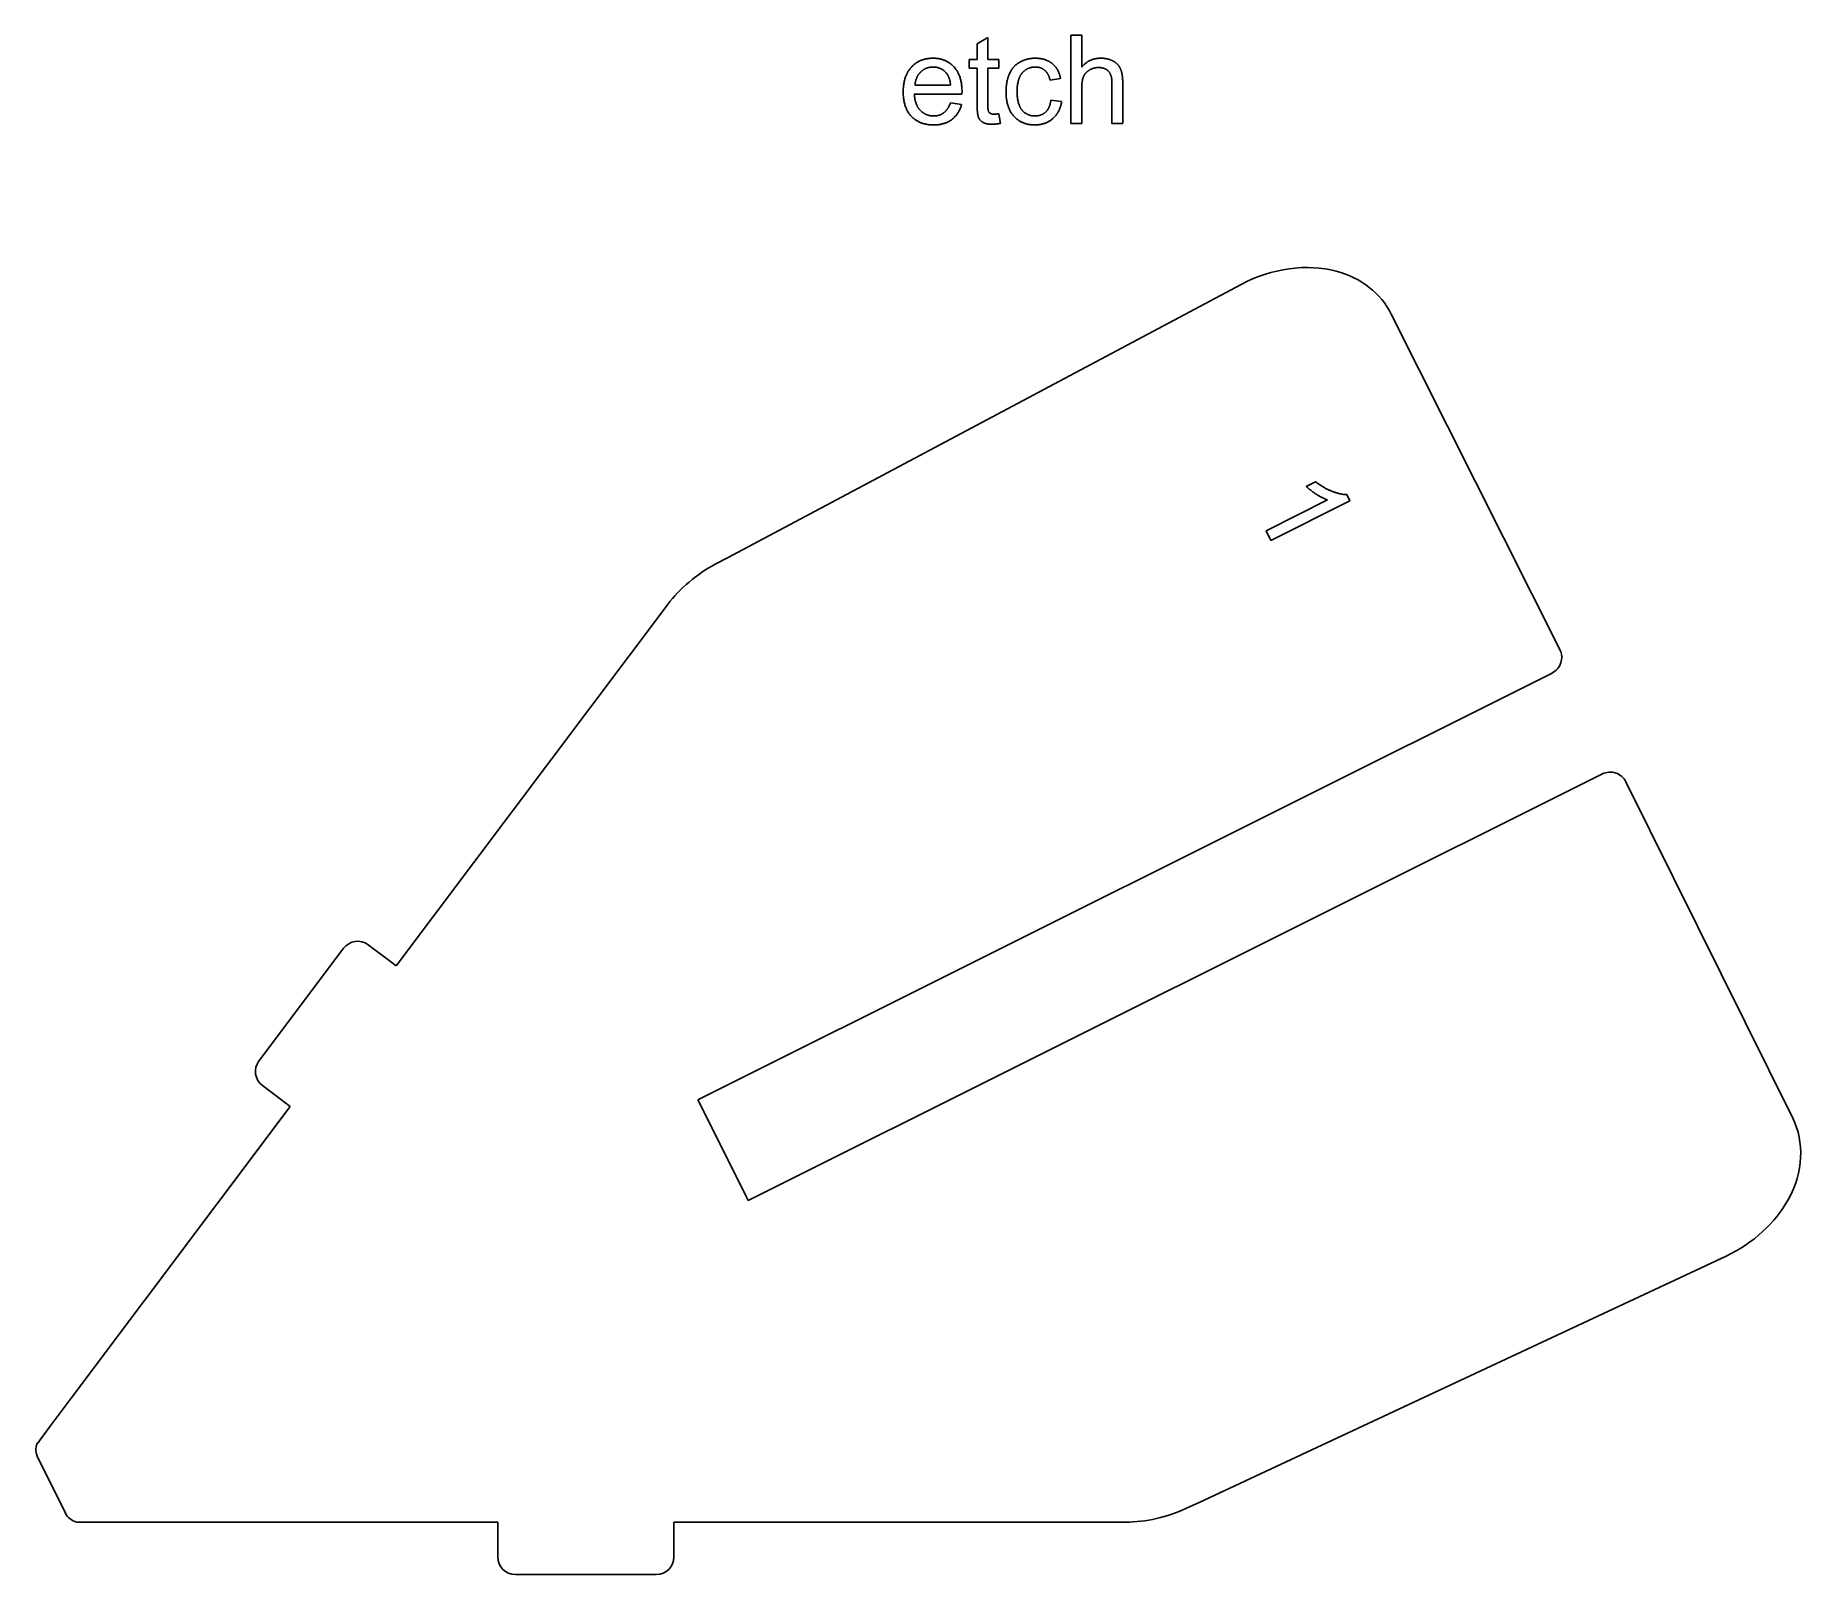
# Model space of a CAD drawing. Header units: millimetres. Extents: x -3 to 97, y -3 to 84.
import ezdxf

# ---------------------------------------------------------------- set-up
doc = ezdxf.new("R2010")
doc.units = ezdxf.units.MM

msp = doc.modelspace()

# ---------------------------------------------------------------- linework, layer by layer
at = {"layer": 'OUTER_PROFILES'}
for p, q in [((65.03, 70.3), (35.86, 54.78)), ((83.14, 49.57), (73.56, 68.62)), ((35.86, 54.78), (35.16, 54.41)), ((32.45, 52.11), (17.03, 31.59)), ((34.17, 23.99), (82.7, 48.22)), ((85.56, 42.5), (37.03, 18.27)), ((96.37, 22.94), (86.9, 42.05)), ((14.05, 32.59), (9.24, 26.19)), ((16.63, 31.89), (15.45, 32.79)), ((17.03, 31.59), (16.63, 31.89)), ((9.44, 24.79), (10.62, 23.9)), ((11.02, 23.6), (-1.43, 7.03)), ((10.62, 23.9), (11.02, 23.6)), ((34.26, 23.82), (34.17, 23.99)), ((36.94, 18.45), (34.26, 23.82)), ((37.03, 18.27), (36.94, 18.45)), ((62.65, 1.12), (92.59, 15.11)), ((-1.43, 7.03), (-2.68, 5.37)), ((-2.68, 5.37), (-3.35, 4.47)), ((-3.32, 3.65), (-1.76, 0.52)), ((61.94, 0.79), (62.65, 1.12)), ((-1.12, 0), (0, 0)), ((0, 0), (2.08, 0)), ((2.08, 0), (22.81, 0)), ((32.81, -1.98), (32.81, 0)), ((32.81, 0), (58.47, 0)), ((22.81, 0), (22.81, -1.98)), ((23.81, -2.98), (31.81, -2.98))]:
    msp.add_line(p, q, dxfattribs=at)
at = {"layer": 'OUTER_PROFILES', "extrusion": (0, 0, -1)}
for centre, start, end in [((-82.25, 49.12), 153.3078, 243.4648), ((-86, 41.6), 63.4648, 153.6219), ((-14.84, 31.99), 36.9296, 126.9296), ((-10.04, 25.59), -53.0704, 36.9296), ((2.43, 4.1), -26.5352, 22.2159), ((0.87, 0.97), 284.7138, 333.4648), ((-23.81, -1.98), 270, 360), ((-31.81, -1.98), 180, 270)]:
    msp.add_arc(centre, 1, start, end, dxfattribs=at)
at = {"layer": 'OUTER_PROFILES'}
for points, knots in [([(73.56, 68.62), (72.98, 69.79), (71.86, 70.67), (70.44, 71.05), (68.79, 71.5), (66.76, 71.22), (65.03, 70.3)], [-0.05539, -0.05539, -0.05539, -0.05539, 0.672005, 0.672005, 0.672005, 1.515406, 1.515406, 1.515406, 1.515406]), ([(92.59, 15.11), (94.12, 15.83), (95.41, 17.01), (96.13, 18.34), (96.97, 19.88), (97.05, 21.58), (96.37, 22.94)], [-1.515406, -1.515406, -1.515406, -1.515406, -0.788011, -0.788011, -0.788011, 0.05539, 0.05539, 0.05539, 0.05539])]:
    msp.add_open_spline(points, degree=3, knots=knots, dxfattribs=at)
for points in [[(35.16, 54.41), (34.1, 53.84), (33.15, 53.04), (32.45, 52.11)], [(58.47, 0), (59.63, 0), (60.84, 0.27), (61.94, 0.79)]]:
    msp.add_open_spline(points, degree=3, dxfattribs=at)
at = {"layer": 'TEXT'}
for p, q in [((55.36, 79.45), (55.36, 84.45)), ((55.36, 84.45), (55.98, 84.45)), ((55.98, 84.45), (55.98, 82.65)), ((50.04, 83.97), (50.65, 84.33)), ((50.04, 83.07), (50.04, 83.97)), ((50.65, 84.33), (50.65, 83.07)), ((49.59, 82.59), (49.59, 83.07)), ((49.59, 83.07), (50.04, 83.07)), ((50.04, 82.59), (49.59, 82.59)), ((50.04, 80.51), (50.04, 82.59)), ((50.65, 83.07), (51.27, 83.07)), ((51.27, 82.59), (50.65, 82.59)), ((50.65, 82.59), (50.65, 80.47)), ((51.27, 83.07), (51.27, 82.59)), ((46.51, 81.61), (48.53, 81.61)), ((54.78, 82), (54.18, 81.91)), ((55.98, 81.43), (55.98, 79.45)), ((57.7, 79.45), (57.7, 81.74)), ((58.31, 81.74), (58.31, 79.45)), ((49.17, 81.1), (46.47, 81.1)), ((48.52, 80.61), (49.16, 80.53)), ((54.23, 80.77), (54.84, 80.69)), ((51.27, 80), (51.36, 79.45)), ((55.98, 79.45), (55.36, 79.45)), ((58.31, 79.45), (57.7, 79.45)), ((68.74, 58.82), (69.27, 59.09)), ((71.04, 58.36), (71.22, 58)), ((66.46, 56.3), (69.95, 58.06)), ((71.22, 58), (66.73, 55.75)), ((66.73, 55.75), (66.46, 56.3))]:
    msp.add_line(p, q, dxfattribs=at)
for points in [[(45.84, 81.23), (45.84, 82.14), (46.31, 82.65)], [(46.31, 82.65), (46.78, 83.15), (47.53, 83.15)], [(47.54, 82.65), (47.11, 82.65), (46.83, 82.36)], [(47.53, 83.15), (48.26, 83.15), (48.72, 82.66)], [(48.3, 82.29), (48, 82.65), (47.54, 82.65)], [(48.72, 82.66), (49.18, 82.16), (49.18, 81.26)], [(51.88, 82.27), (52.07, 82.71), (52.47, 82.93)], [(52.47, 82.93), (52.87, 83.15), (53.33, 83.15)], [(53.36, 82.65), (52.89, 82.65), (52.6, 82.31)], [(53.33, 83.15), (53.92, 83.15), (54.3, 82.85)], [(53.88, 82.46), (53.66, 82.65), (53.36, 82.65)], [(54.18, 81.91), (54.1, 82.28), (53.88, 82.46)], [(54.3, 82.85), (54.67, 82.55), (54.78, 82)], [(55.98, 82.65), (56.41, 83.15), (57.06, 83.15)], [(56.42, 82.48), (56.18, 82.34), (56.08, 82.1)], [(56.93, 82.62), (56.66, 82.62), (56.42, 82.48)], [(57.5, 82.41), (57.3, 82.62), (56.93, 82.62)], [(57.06, 83.15), (57.46, 83.15), (57.76, 82.99)], [(57.76, 82.99), (58.06, 82.83), (58.18, 82.55)], [(58.18, 82.55), (58.31, 82.27), (58.31, 81.74)], [(46.83, 82.36), (46.54, 82.08), (46.51, 81.61)], [(48.53, 81.61), (48.49, 82.06), (48.3, 82.29)], [(51.68, 81.24), (51.68, 81.83), (51.88, 82.27)], [(52.6, 82.31), (52.31, 81.98), (52.31, 81.26)], [(56.08, 82.1), (55.98, 81.85), (55.98, 81.43)], [(57.7, 81.74), (57.7, 82.2), (57.5, 82.41)], [(46.3, 79.85), (45.84, 80.34), (45.84, 81.23)], [(46.47, 81.1), (46.51, 80.5), (46.81, 80.19)], [(48.14, 80.05), (48.38, 80.22), (48.52, 80.61)], [(49.16, 80.53), (49.01, 79.98), (48.6, 79.67)], [(49.18, 81.26), (49.18, 81.21), (49.17, 81.1)], [(50.12, 79.78), (50.04, 79.95), (50.04, 80.51)], [(50.65, 80.47), (50.65, 80.21), (50.68, 80.14)], [(52.13, 79.85), (51.68, 80.34), (51.68, 81.24)], [(52.31, 81.26), (52.31, 80.53), (52.59, 80.2)], [(53.93, 80.09), (54.17, 80.31), (54.23, 80.77)], [(54.84, 80.69), (54.74, 80.07), (54.33, 79.72)], [(47.56, 79.36), (46.77, 79.36), (46.3, 79.85)], [(46.81, 80.19), (47.11, 79.87), (47.57, 79.87)], [(48.6, 79.67), (48.2, 79.36), (47.56, 79.36)], [(47.57, 79.87), (47.91, 79.87), (48.14, 80.05)], [(50.38, 79.5), (50.19, 79.61), (50.12, 79.78)], [(50.89, 79.4), (50.56, 79.4), (50.38, 79.5)], [(50.68, 80.14), (50.72, 80.06), (50.79, 80.02)], [(50.79, 80.02), (50.86, 79.97), (51, 79.97)], [(51.36, 79.45), (51.1, 79.4), (50.89, 79.4)], [(51, 79.97), (51.1, 79.97), (51.27, 80)], [(53.33, 79.36), (52.59, 79.36), (52.13, 79.85)], [(52.59, 80.2), (52.87, 79.87), (53.32, 79.87)], [(53.32, 79.87), (53.68, 79.87), (53.93, 80.09)], [(54.33, 79.72), (53.92, 79.36), (53.33, 79.36)], [(69.31, 58.38), (68.96, 58.61), (68.74, 58.82)], [(69.27, 59.09), (69.72, 58.73), (70.2, 58.55)], [(69.95, 58.06), (69.66, 58.16), (69.31, 58.38)], [(70.2, 58.55), (70.68, 58.36), (71.04, 58.36)]]:
    msp.add_open_spline(points, degree=2, dxfattribs=at)

doc.saveas('drawing.dxf')
